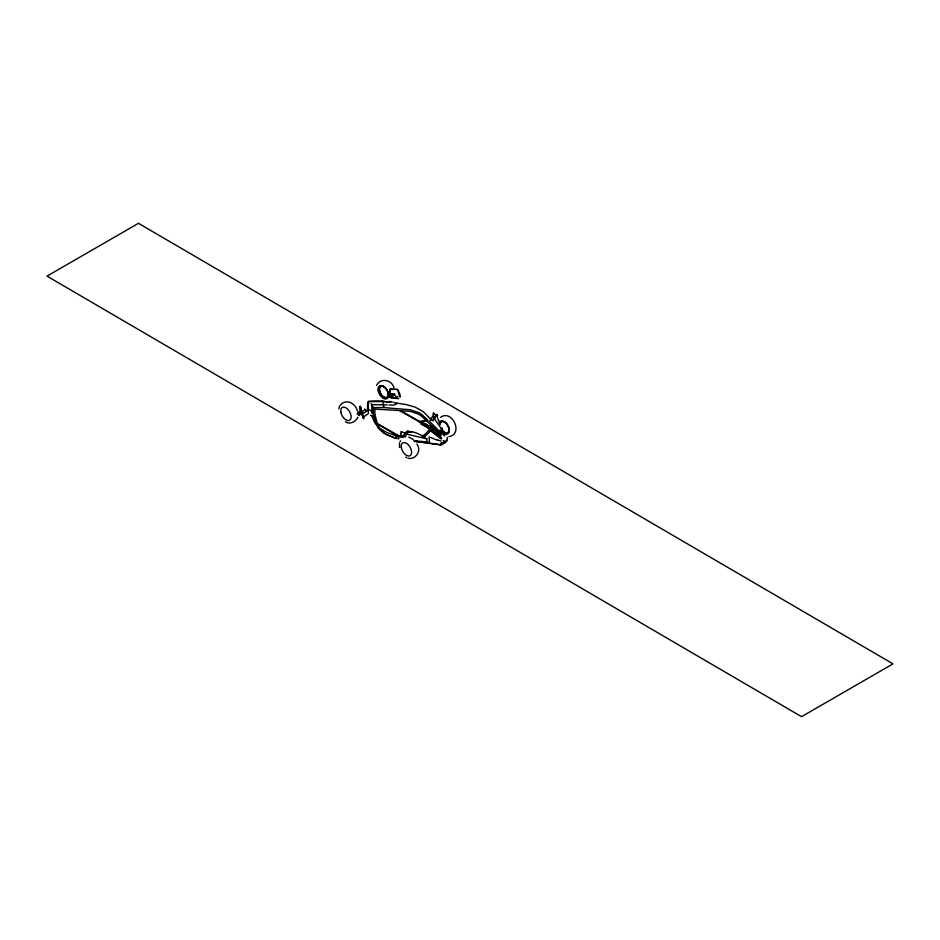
<?xml version="1.0" encoding="UTF-8"?>
<svg xmlns="http://www.w3.org/2000/svg" width="940" height="940" viewBox="0 0 940 940"><rect width="100%" height="100%" fill="white"/><g stroke="black" fill="none" stroke-linecap="round" stroke-linejoin="round"><path stroke-width="1.41" d="M398.525 436.266L398.83 438.757M401.627 436.818L399.805 436.618M401.498 436.759L401.662 435.69M401.498 437.065L401.662 435.772M429.874 428.64L430.72 426.548L441.048 434.985M428.005 426.596L427.947 427.359L423.599 424.821M441.213 441.072L437.077 439.908M441.06 442.881L441.001 443.469M441.001 443.562L440.942 444.197M431.319 430.085L426.56 434.926A32.583 18.812 0 0 1 423.458 436.994M338.811 408.841L339.563 406.233M390.77 397.279L392.556 397.796A12.173 7.027 0 0 0 395.141 398.255L396.163 398.36M389.383 395.47L390.029 389.16M389.618 395.317L390.264 388.984L397.785 389.301C401.133 405.857 401.427 391.122 396.445 389.536M442.329 429.756L442.211 428.088M401.133 431.918L401.098 432.2M401.122 432.976L400.922 433.61M407.96 458.262C415.68 460.06 422.001 450.589 416.855 444.115M443.527 434.844L441.87 433.457M401.028 433.74L400.863 435.009M387.21 404.882L371.629 404.647L373.321 407.572L373.345 413.741M439.591 422.001C437.688 419.687 437.558 416.632 436.724 414.728M371.629 404.647L372.052 413.635M387.562 401.921L383.344 401.568L383.05 404.599L384.272 407.596L397.808 408.771M429.862 428.805L429.345 429.333L428.687 428.452A3.913 2.256 0 0 0 428.217 428.053L421.367 424.093M447.416 437.37L446.688 441.318M431.272 418.864L430.743 420.086L430.931 419.17M434.997 416.855L436.841 414.34M434.339 419.076C432.282 419.322 434.01 407.326 433.328 416.737M429.087 420.932L440.954 432.894M399.488 443.093L399.512 447.452M434.597 417.36L435.537 415.539A10.916 5.816 60.9 0 1 436.442 414.728M394.812 437.97L388.149 435.255A30.75 15.463 5.7 0 1 384.354 433.152L379.866 429.157L377.492 424.069L396.257 434.903L395.458 438.122A5.064 3.255 37.4 0 0 396.116 438.334L396.398 438.346M396.562 438.381L397.256 435.396A9.048 5.229 60 0 1 396.316 434.938L396.316 434.938M357.893 417.113C356.178 421.484 349.68 425.021 345.45 421.802M360.373 412.037C357.929 393.613 364.25 425.468 363.275 416.737A12.173 7.027 0 0 0 362.464 415.174L361.794 414.047A12.996 7.485 -1.4 0 1 362.288 414.423L363.663 416.667L363.651 418.747M405.152 434.174L406.726 432.165A10.916 6.78 59 0 1 407.796 431.26L408.007 431.143M376.529 385.435C380.5 377.422 391.698 379.607 394.024 387.797M399.97 441.823L400.652 440.837M404.165 434.809L405.869 432.271L407.889 431.178M405.692 434.033C410.827 428.135 419.734 435.067 425.421 437.194M429.521 429.686L425.268 434.104A32.618 18.835 0 0 1 421.99 436.325M340.174 405.399C345.932 397.984 355.731 403.378 357.435 411.156M435.42 416.373L437.652 415.48M388.361 402.003L382.51 401.133A62.592 36.143 0 0 0 368.621 401.298L368.092 401.486A62.592 36.143 0 0 0 367.763 409.629L368.069 410.886M393.93 394.73L394.718 394.154M427.724 427.735L428.511 427.665M361.312 411.779C357.529 416.162 356.777 412.084 361.007 410.804L363.615 418.512M358.163 413.365L361.007 410.804M362.065 412.86L358.904 415.034L357.553 414.293M362.159 413.071L359.35 415.01L357.271 413.647M363.498 416.996L368.468 413.565M358.034 412.848L357.987 412.883A7.461 4.207 -1.2 0 1 357.388 413.248L357.4 413.283M440.825 435.161L440.096 436.383L429.933 427.806M429.439 443.48L429.11 436.571M440.59 417.348C451.858 408.724 463.996 434.127 448.921 436.654M367.81 409.699L368.691 401.65L383.344 401.568M381.922 401.474L382.51 401.133M396.668 434.644L400.452 436.301M419.076 421.707L421.59 423.693A1.504 0.87 -60 0 0 422.319 422.894M400.029 436.066L400.793 435.972M426.114 424.762L426.784 424.375L420.568 421.931A9.048 5.229 60 0 1 419.639 421.473L400.64 410.604L410.369 411.426L417.783 413.859A30.75 19.787 -6.5 0 1 421.402 416.056L426.314 420.579M425.808 442.27L429.028 442.775L427.829 442.517M440.989 443.656L446.923 440.237M399.982 436.089L400.005 436.078A1.504 0.87 -60 0 1 399.477 436.278M439.65 437.582L440.179 429.991L441.894 432.929M408.406 432.388L411.45 431.648M387.68 396.586L391.275 394.847A8.002 4.5 -1.2 0 0 392.156 395.047L393.085 395.188A14.241 8.014 -1.2 0 0 394.506 395.305L390.253 397.632L387.339 396.433M430.637 430.849L441.119 439.004M403.354 436.689L404.036 436.442L401.157 435.678M403.707 436.56L405.539 436.924M391.851 401.862L389.278 402.085M391.064 401.509L388.831 401.65M419.534 421.414L426.149 420.403M420.673 421.966L426.819 421.026L440.343 434.104M408.219 431.26L409.64 431.801M409.805 431.777L409.311 431.848M390.899 394.036L391.91 394.119M395.893 396.386L397.738 396.751M373.321 407.572L384.025 407.584M411.567 431.636L412.214 431.636M398.889 408.829L410.24 409.758L418.559 412.531A33.018 21.244 -6.5 0 1 422.26 414.869L427.171 419.498M393.519 389.512L391.263 389.419M401.18 410.615L374.849 409.112L374.943 414.317M397.279 398.56L398.619 398.478L393.531 398.184M394.459 394.142L393.848 394.107A12.455 7.003 -1.2 0 1 392.755 394.001L392.051 393.907A6.615 3.725 -1.2 0 1 391.216 393.719L390.829 394.177M397.068 398.419L395.975 398.478M389.019 405.011L392.791 405.081A9.048 8.871 46.9 0 0 394.683 404.811L395.023 404.682A4.136 4.054 42.7 0 0 397.009 403.237L396.821 403.201M424.105 424.398L425.726 424.657M426.748 442.247L426.748 438.357M425.186 442.294L425.89 442.176M425.033 442.094L424.175 442.012M399.371 410.498L420.098 422.283M422.471 441.835L421.649 441.929M420.486 441.624L418.794 441.436M420.38 441.8L416.961 441.224M418.841 441.624L413.953 441.048M416.82 441.201L414.023 440.872M387.538 395.752L388.878 396.304A8.413 5.887 57.1 0 1 389.383 396.633L389.818 396.95A4.688 3.278 57.1 0 1 390.182 397.256L390.288 397.362M393.026 394.941L392.662 394.894A8.519 4.794 -1.2 0 1 392.109 394.8L391.475 394.659M423.928 424.856L425.456 425.315M415.903 441.306L440.884 444.726M414.893 441.436L441.412 445.031L445.854 442.247M408.7 437.1L413.318 439.485M428.299 442.399L425.068 441.894M424.445 441.8L421.531 441.342M423.505 441.906L419.828 441.318M396.281 396.786L397.221 396.95M398.525 438.71L397.608 438.557M392.979 398.078L391.346 397.644M392.286 394.189L395.176 395.059M426.819 438.91L406.597 434.033L406.139 434.997A8.86 6.122 29.1 0 0 405.916 436.089M436.818 439.849L435.855 439.603M402.778 436.219L401.533 435.902M426.325 424.833L428.311 425.421M435.467 439.497L430.661 437.441M395.517 435.42L394.283 435.055M400.863 436.278L402.767 436.853M393.942 434.95L393.249 434.738M401.169 431.636L405.222 433.011M392.885 434.621L388.937 433.234A45.696 26.379 0 0 1 385.964 431.989L379.243 427.923L374.919 422.882A54.731 31.596 0 0 1 374.155 421.496L372.416 417.407M422.495 424.563L421.872 424.328M428.875 425.609L429.827 425.973A5.781 2.773 -7.2 0 1 430.473 426.361L430.72 426.548M394.541 437.805L387.445 434.973M397.303 435.42L401.956 437.241M364.614 408.982L365.625 409.723A8.413 3.69 62.3 0 1 366.024 410.122L366.365 410.486A4.688 2.056 62.3 0 1 366.659 410.839L366.741 410.956M425.973 425.562L427.113 426.137M393.085 402.097L394.048 402.531A7.755 4.477 0 0 0 395.282 402.943L404.082 404.224A54.731 31.607 0 0 1 406.48 404.658L415.21 407.161L422.248 411.038A45.696 26.379 0 0 1 424.41 412.766L428.476 416.878M397.761 435.255L396.903 434.785M406.632 457.674L405.751 457.122M396.774 434.703L377.316 423.482L375.001 414.669M445.02 441.741L443.187 440.531M444.879 435.866L443.727 435.032M370.524 415.186L371.218 415.703A7.755 4.477 0 0 1 371.935 416.42M431.331 429.768L441.659 437.911M427.853 420.168L427.771 420.098A5.064 2.303 79.3 0 1 427.359 419.651L427.277 419.616M435.902 415.292L433.575 413.001M434.691 418.265L433.787 417.266M375.401 421.707L373.38 413.953L370.889 410.58A2.444 1.986 -9.6 0 0 369.843 410.134L368.41 409.394M428.522 416.925L431.037 420.004M361.489 411.967L361.759 412.319A8.519 4.794 -1.2 0 1 361.923 412.589L361.982 412.495M431.307 418.711L433.07 421.026M442.317 429.874L434.022 418.194L433.716 418.97A8.86 3.149 83.4 0 0 433.387 420.227M371.488 404.4L371.23 403.965A4.535 2.62 60 0 0 371.03 403.66M439.626 422.084L440.132 423.164M362.276 412.143L362.535 412.989M368.445 412.343L368.092 410.968M375.565 422.33L378.244 428.229L383.438 432.811A33.018 16.591 5.7 0 0 387.445 434.973M362.476 412.86A14.241 8.014 -1.2 0 1 362.734 413.659L366.753 411.203L364.826 409.781L361.829 411.849A8.002 4.5 -1.2 0 1 362.206 412.343M362.006 412.554L362.018 412.613A12.455 7.003 -1.2 0 0 361.782 411.896L361.642 411.603A6.615 3.725 -1.2 0 0 361.242 411.027M372.546 415.621L372.769 416.643A9.048 1.363 62.5 0 1 372.863 417.254M360.972 407.654L361.066 410.11M360.42 406.256L360.713 411.274M440.167 424.304A6.286 3.631 60 0 1 446.054 423.212A6.286 3.631 60 0 1 448.286 432.224A6.286 3.631 60 0 1 441.248 428.652M440.026 423.822A6.545 3.784 60 0 1 446.018 422.953A6.545 3.784 60 0 1 448.721 432.048A6.545 3.784 60 0 1 441.835 429.909M439.039 422.659A7.402 4.277 60 0 1 446.007 423.235A7.402 4.277 60 0 1 448.662 432.964A7.402 4.277 60 0 1 441.436 431.46M391.968 394.283A5.205 2.091 17.1 0 1 392.321 394.353M362.018 411.321A5.205 2.597 -74 0 1 362.135 411.509M358.152 413.529A7.626 4.453 0.5 0 1 357.635 413.87M403.19 436.689A12.126 8.624 57.9 0 1 404.13 434.774M400.534 436.113A5.417 2.902 4.2 0 1 400.934 436.348M401.192 436.419A5.64 2.82 52.8 0 1 400.428 436.054M374.214 408.712A2.186 1.257 60 0 1 373.627 408.089M396.304 438.51A5.464 3.419 37.4 0 1 395.681 438.357M430.884 418.606A1.868 1.281 -34.8 0 1 432.518 417.019M423.376 424.751A3.02 1.058 29.5 0 1 423.094 424.692M421.625 424.481A5.417 3.396 -3.7 0 1 421.155 424.222M422.777 424.339A5.64 3.631 68.1 0 1 421.943 424.058M426.654 420.803A5.464 2.573 79.9 0 1 426.325 420.486M435.197 417.971A12.126 5.146 61.6 0 1 435.431 416.89M391.357 397.632A12.996 7.285 -0.1 0 1 390.582 397.362M138.462 223.321L47 276.125L801.538 716.68L893 663.875L138.462 223.321M401.262 447.452A7.402 4.277 60 0 0 409.828 455.829A7.402 4.277 60 0 0 408.113 444.561A7.402 4.277 60 0 0 401.262 447.452M340.785 412.014A7.402 4.277 60 0 0 349.351 420.38A7.402 4.277 60 0 0 347.636 409.112A7.402 4.277 60 0 0 340.785 412.014M379.537 390.37A6.286 3.631 60 0 0 386.81 397.467A6.286 3.631 60 0 0 385.353 387.903A6.286 3.631 60 0 0 379.537 390.37M379.349 390.3A6.545 3.784 60 0 0 386.928 397.702A6.545 3.784 60 0 0 385.412 387.738A6.545 3.784 60 0 0 379.349 390.3M378.103 390.464A7.402 4.277 60 0 0 386.669 398.842A7.402 4.277 60 0 0 384.954 387.562A7.402 4.277 60 0 0 378.103 390.464"/></g></svg>
